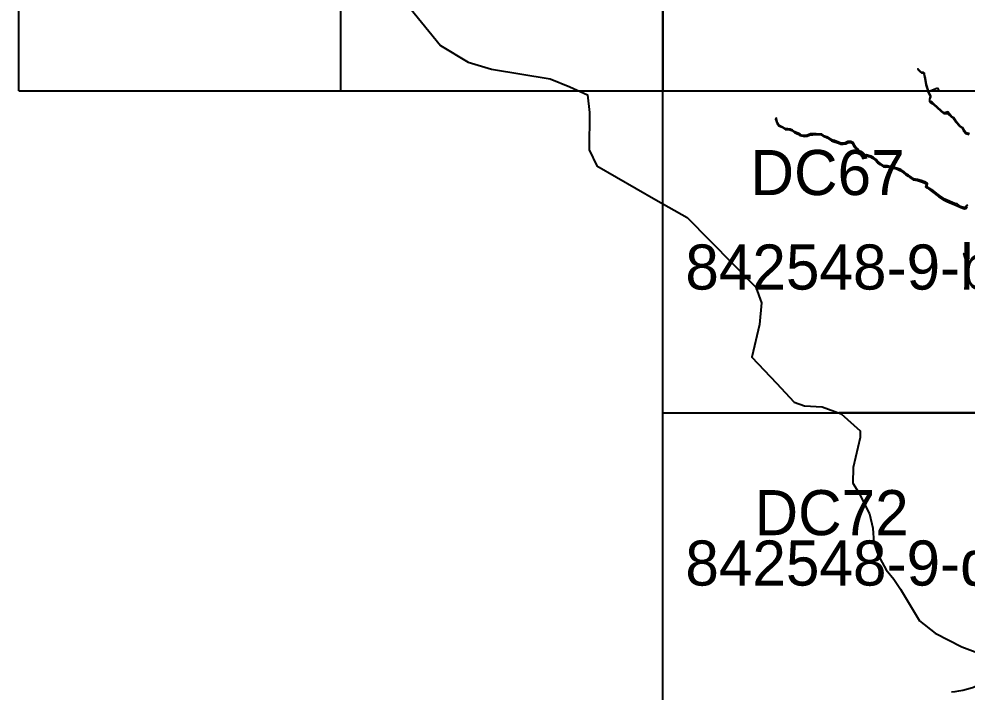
# Model space of a CAD drawing. Extents: x 548357 to 553070, y 1834500 to 1842500.
# Drawn here: x 549500 to 550972, y 1839067 to 1840112 of the extents above; entities that cross this region are included whole.
import ezdxf

# ---------------------------------------------------------------- set-up
doc = ezdxf.new("R2010")
doc.units = 0
for name, color, linetype in [('Level 10', 7, 'Continuous'), ('Level 2', 7, 'Continuous'), ('Level 30', 7, 'Continuous'), ('Level 52', 7, 'Continuous'), ('Level 55', 7, 'Continuous'), ('Level 61', 7, 'Continuous'), ('Level 62', 7, 'Continuous'), ('Level 8', 7, 'Continuous')]:
    doc.layers.add(name, color=color, linetype=linetype)

msp = doc.modelspace()

# ---------------------------------------------------------------- linework, layer by layer
at = {"layer": 'Level 10'}
for points in [[(550976.1, 1839933.3), (550970.9, 1839935), (550968.2, 1839938.1), (550965, 1839943.1), (550960.6, 1839946.3), (550955.3, 1839952.3), (550954.8, 1839953.6), (550951.6, 1839958), (550948.5, 1839959.6), (550942.2, 1839967.2), (550937.6, 1839966.1), (550935.8, 1839966.2), (550932.8, 1839968.8), (550925.9, 1839975.3), (550921.8, 1839978.8), (550918.4, 1839981.8), (550915.9, 1839983.3), (550914.7, 1839984.6), (550914.5, 1839987.2), (550915.9, 1839990.8), (550915.8, 1839992), (550912.5, 1839999.2), (550912.2, 1840000), (550909.1, 1840009.9), (550907.5, 1840019.5), (550906.2, 1840024.6), (550906.1, 1840026.2), (550906, 1840027.4), (550904.7, 1840028.4), (550901.9, 1840028.6), (550900.2, 1840030.1), (550895.7, 1840034.1), (550896.4, 1840032.8), (550899.7, 1840029.3), (550901.3, 1840027.7), (550904, 1840027.6), (550905.1, 1840026.6), (550905.4, 1840024.4), (550906.5, 1840019.3), (550908.1, 1840009.5), (550911.1, 1840000), (550911.6, 1839998.5), (550915.1, 1839991.4), (550913.8, 1839987.3), (550913.9, 1839984.1), (550915.5, 1839982), (550918.1, 1839980.6), (550921, 1839977.9), (550924.9, 1839974.5), (550932, 1839967.7), (550936, 1839964.7), (550937.9, 1839965), (550941.8, 1839964.9), (550948.2, 1839959.1), (550951.4, 1839957.2), (550953.7, 1839953.4), (550954.4, 1839952), (550959.9, 1839945.7), (550963.9, 1839943.1), (550966.8, 1839937.9), (550970.4, 1839933.9), (550975.3, 1839932.3)], [(550973.5, 1839822.7), (550971.2, 1839821.6), (550969.8, 1839819.3), (550967.4, 1839819.1), (550962, 1839820.7), (550957, 1839824.4), (550953.1, 1839825.3), (550941.2, 1839830.1), (550937.8, 1839831.9), (550929.4, 1839837.3), (550920.7, 1839844.4), (550909.9, 1839851.1), (550910.9, 1839856), (550906.5, 1839858.7), (550900.9, 1839860.7), (550895.2, 1839862.3), (550889.4, 1839863.2), (550886.6, 1839865.4), (550881.5, 1839869.1), (550877.8, 1839871), (550874.7, 1839874.3), (550869.4, 1839878), (550863.2, 1839880.2), (550855.6, 1839882.2), (550848.6, 1839883.7), (550845.3, 1839883.6), (550842.9, 1839883.7), (550838, 1839887.4), (550833.4, 1839890.6), (550830.9, 1839893.2), (550826.9, 1839896.7), (550823.1, 1839898.8), (550815.7, 1839900.7), (550813.1, 1839900.3), (550811.5, 1839901.1), (550804.8, 1839907), (550801.7, 1839910.6), (550799.7, 1839912.6), (550798.2, 1839914.5), (550795.9, 1839919.2), (550792, 1839921.4), (550787, 1839921.3), (550783.2, 1839919.3), (550779.2, 1839918.6), (550776.6, 1839918.8), (550771.5, 1839920.9), (550766.6, 1839922.8), (550762.4, 1839924.2), (550759.7, 1839925.7), (550756.9, 1839927.3), (550755.9, 1839928.2), (550750.8, 1839929.8), (550746.7, 1839932.6), (550738.1, 1839933.5), (550732.7, 1839933.3), (550728.9, 1839933.2), (550723.8, 1839931.3), (550720.1, 1839930.6), (550715.2, 1839931.2), (550712.9, 1839932.5), (550710, 1839934.1), (550704.8, 1839936.3), (550701.4, 1839938.7), (550697.5, 1839940.7), (550694.1, 1839941), (550691.3, 1839940.9), (550689.5, 1839941.4), (550684.7, 1839944.3), (550680.3, 1839946.4), (550678.1, 1839950.3), (550676.6, 1839956.5), (550676.3, 1839957.7), (550675.3, 1839956.9), (550674.9, 1839955.8), (550677.4, 1839949.3), (550679.9, 1839945.7), (550684.4, 1839943.6), (550687.8, 1839941.5), (550689.3, 1839940.4), (550691.1, 1839939.6), (550694.3, 1839939.9), (550697.2, 1839939.5), (550700.3, 1839938.4), (550704.2, 1839935.1), (550709.3, 1839932.7), (550712.8, 1839930.6), (550715.1, 1839930), (550719.9, 1839929), (550723.8, 1839929.8), (550729.2, 1839931.6), (550732.9, 1839931.8), (550737.7, 1839932.2), (550741.1, 1839932.3), (550746.4, 1839931.6), (550750.3, 1839928.9), (550755.2, 1839927), (550758.7, 1839924.7), (550761.7, 1839922.2), (550765.9, 1839921), (550771, 1839919.2), (550776.1, 1839917.3), (550779.7, 1839917.2), (550783.8, 1839917.9), (550788.1, 1839919.9), (550791.3, 1839919.7), (550794.1, 1839918.6), (550796.6, 1839914.2), (550798.4, 1839911.7), (550800.8, 1839909.7), (550803.4, 1839906.7), (550804.1, 1839906.2), (550808.5, 1839901.5), (550809.9, 1839899.4), (550812.6, 1839898.1), (550815.3, 1839898.6), (550821.6, 1839897.4), (550825.6, 1839895.7), (550829.2, 1839892.9), (550833, 1839888.1), (550837.1, 1839885.7), (550842.4, 1839881.8), (550845.3, 1839881.6), (550848.1, 1839881.8), (550855.4, 1839880.7), (550862.6, 1839878.8), (550869.1, 1839875.9), (550873.7, 1839872.9), (550876.9, 1839870.1), (550880.6, 1839867.8), (550885.5, 1839864), (550888.8, 1839861.7), (550895.1, 1839860.7), (550900, 1839859.3), (550905.9, 1839857.2), (550908.9, 1839855.6), (550908.3, 1839851.7), (550907.9, 1839851), (550910.1, 1839849.3), (550918.9, 1839842.8), (550919.2, 1839842.6), (550928.1, 1839835.9), (550936.8, 1839830.1), (550940.6, 1839828.4), (550945.5, 1839826.2), (550952.3, 1839823.5), (550958, 1839821), (550962.5, 1839818.7), (550965, 1839817.7), (550968.4, 1839816.6), (550971.2, 1839817.9), (550972.6, 1839820.4)], [(550972.6, 1839730.1), (550970.6, 1839737.4), (550967.4, 1839747.3), (550971.8, 1839747.2), (550975.1, 1839739.2)]]:
    msp.add_lwpolyline(points, dxfattribs=at)
at = {"layer": 'Level 2'}
for points in [[(550900.2, 1840030.1), (550895.7, 1840034.1), (550896.4, 1840032.8), (550899.7, 1840029.3), (550901.3, 1840027.7), (550904, 1840027.6), (550905.1, 1840026.6), (550905.4, 1840024.4), (550906.5, 1840019.3), (550908.1, 1840009.5), (550911.1, 1840000), (550911.6, 1839998.5), (550915.1, 1839991.4), (550913.8, 1839987.3), (550913.9, 1839984.1), (550915.5, 1839982), (550918.1, 1839980.6), (550921, 1839977.9), (550924.9, 1839974.5), (550932, 1839967.7), (550936, 1839964.7), (550937.9, 1839965), (550941.8, 1839964.9), (550948.2, 1839959.1), (550951.4, 1839957.2), (550953.7, 1839953.4), (550954.4, 1839952), (550959.9, 1839945.7), (550963.9, 1839943.1), (550966.8, 1839937.9), (550970.4, 1839933.9), (550975.3, 1839932.3)], [(550976.1, 1839933.3), (550970.9, 1839935), (550968.2, 1839938.1), (550965, 1839943.1), (550960.6, 1839946.3), (550955.3, 1839952.3), (550954.8, 1839953.6), (550951.6, 1839958), (550948.5, 1839959.6), (550942.2, 1839967.2), (550937.6, 1839966.1), (550935.8, 1839966.2), (550932.8, 1839968.8), (550925.9, 1839975.3), (550921.8, 1839978.8), (550918.4, 1839981.8), (550915.9, 1839983.3), (550914.7, 1839984.6), (550914.5, 1839987.2), (550915.9, 1839990.8), (550915.8, 1839992), (550912.5, 1839999.2), (550912.2, 1840000), (550909.1, 1840009.9), (550907.5, 1840019.5), (550906.2, 1840024.6), (550906.1, 1840026.2), (550906, 1840027.4), (550904.7, 1840028.4), (550901.9, 1840028.6), (550900.2, 1840030.1)], [(550838, 1839887.4), (550833.4, 1839890.6), (550830.9, 1839893.2), (550826.9, 1839896.7), (550823.1, 1839898.8), (550815.7, 1839900.7), (550813.1, 1839900.3), (550811.5, 1839901.1), (550804.8, 1839907), (550801.7, 1839910.6), (550799.7, 1839912.6), (550798.2, 1839914.5), (550795.9, 1839919.2), (550792, 1839921.4), (550787, 1839921.3), (550783.2, 1839919.3), (550779.2, 1839918.6), (550776.6, 1839918.8), (550771.5, 1839920.9), (550766.6, 1839922.8), (550762.4, 1839924.2), (550759.7, 1839925.7), (550756.9, 1839927.3), (550755.9, 1839928.2), (550750.8, 1839929.8), (550746.7, 1839932.6), (550738.1, 1839933.5), (550732.7, 1839933.3), (550728.9, 1839933.2), (550723.8, 1839931.3), (550720.1, 1839930.6), (550715.2, 1839931.2), (550712.9, 1839932.5), (550710, 1839934.1), (550704.8, 1839936.3), (550701.4, 1839938.7), (550697.5, 1839940.7), (550694.1, 1839941), (550691.3, 1839940.9), (550689.5, 1839941.4), (550684.7, 1839944.3), (550680.3, 1839946.4), (550678.1, 1839950.3), (550676.6, 1839956.5), (550676.3, 1839957.7), (550675.3, 1839956.9), (550674.9, 1839955.8), (550677.4, 1839949.3), (550679.9, 1839945.7), (550684.4, 1839943.6), (550687.8, 1839941.5), (550689.3, 1839940.4), (550691.1, 1839939.6), (550694.3, 1839939.9), (550697.2, 1839939.5), (550700.3, 1839938.4), (550704.2, 1839935.1), (550709.3, 1839932.7), (550712.8, 1839930.6), (550715.1, 1839930), (550719.9, 1839929), (550723.8, 1839929.8), (550729.2, 1839931.6), (550732.9, 1839931.8), (550737.7, 1839932.2), (550741.1, 1839932.3), (550746.4, 1839931.6), (550750.3, 1839928.9), (550755.2, 1839927), (550758.7, 1839924.7), (550761.7, 1839922.2), (550765.9, 1839921), (550771, 1839919.2), (550776.1, 1839917.3), (550779.7, 1839917.2), (550783.8, 1839917.9), (550788.1, 1839919.9), (550791.3, 1839919.7), (550794.1, 1839918.6), (550796.6, 1839914.2), (550798.4, 1839911.7), (550800.8, 1839909.7), (550803.4, 1839906.7), (550804.1, 1839906.2), (550808.5, 1839901.5), (550809.9, 1839899.4), (550812.6, 1839898.1), (550815.3, 1839898.6), (550821.6, 1839897.4), (550825.6, 1839895.7), (550829.2, 1839892.9), (550833, 1839888.1), (550837.1, 1839885.7), (550842.4, 1839881.8), (550845.3, 1839881.6), (550848.1, 1839881.8), (550855.4, 1839880.7)], [(550973.5, 1839822.7), (550971.2, 1839821.6), (550969.8, 1839819.3), (550967.4, 1839819.1), (550962, 1839820.7), (550957, 1839824.4), (550953.1, 1839825.3), (550941.2, 1839830.1), (550937.8, 1839831.9), (550929.4, 1839837.3), (550920.7, 1839844.4), (550909.9, 1839851.1), (550910.9, 1839856), (550906.5, 1839858.7), (550900.9, 1839860.7), (550895.2, 1839862.3), (550889.4, 1839863.2), (550886.6, 1839865.4), (550881.5, 1839869.1), (550877.8, 1839871), (550874.7, 1839874.3), (550869.4, 1839878), (550863.2, 1839880.2), (550855.6, 1839882.2), (550848.6, 1839883.7), (550845.3, 1839883.6), (550842.9, 1839883.7), (550838, 1839887.4)], [(550855.4, 1839880.7), (550862.6, 1839878.8), (550869.1, 1839875.9), (550873.7, 1839872.9), (550876.9, 1839870.1), (550880.6, 1839867.8), (550885.5, 1839864), (550888.8, 1839861.7), (550895.1, 1839860.7), (550900, 1839859.3), (550905.9, 1839857.2), (550908.9, 1839855.6), (550908.3, 1839851.7), (550907.9, 1839851), (550910.1, 1839849.3), (550918.9, 1839842.8), (550919.2, 1839842.6), (550928.1, 1839835.9), (550936.8, 1839830.1), (550940.6, 1839828.4), (550945.5, 1839826.2), (550952.3, 1839823.5), (550958, 1839821), (550962.5, 1839818.7), (550965, 1839817.7), (550968.4, 1839816.6), (550971.2, 1839817.9), (550972.6, 1839820.4)]]:
    msp.add_lwpolyline(points, dxfattribs=at)
at = {"layer": 'Level 30'}
msp.add_arc((550935.8, 1839202.5), 136.2, 275.1062, 314.809, dxfattribs=at)
at = {"layer": 'Level 52'}
for p, q in [((550895.9, 1840000), (550911.1, 1840000)), ((550911.1, 1840000), (550912.2, 1840000)), ((550912.2, 1840000), (550912.5, 1839999.2)), ((550912.5, 1839999.2), (550926.2, 1840004.7)), ((550926.2, 1840004.7), (550928.6, 1840000)), ((550928.6, 1840000), (550972.7, 1840000)), ((551000, 1839500), (550773.2, 1839500))]:
    msp.add_line(p, q, dxfattribs=at)
for points in [[(550500, 1840458.1), (550500, 1840000)], [(550500, 1840000), (550895.9, 1840000)], [(550773.2, 1839500), (550774.8, 1839499.4)]]:
    msp.add_lwpolyline(points, dxfattribs=at)
at = {"layer": 'Level 61'}
for p, q in [((549500, 1840000), (549500, 1842500)), ((550000, 1840000), (550000, 1842500)), ((550500, 1839000), (550500, 1842000)), ((549500, 1840000), (553000, 1840000)), ((550500, 1839500), (553000, 1839500))]:
    msp.add_line(p, q, dxfattribs=at)
at = {"layer": 'Level 8'}
for points in [[(550107.2, 1840128.7), (550154.6, 1840070.3), (550197.5, 1840044.6), (550233.9, 1840033.9), (550325.1, 1840018.7), (550355.6, 1840006.3), (550383, 1839993.9), (550385.9, 1839966.3), (550385.5, 1839908.2), (550397.6, 1839883.6), (550489, 1839831), (550537.8, 1839803.2)], [(550537.8, 1839803.2), (550644.1, 1839695.4), (550653.1, 1839670.8), (550649.9, 1839637.2), (550638.2, 1839586.7), (550676.3, 1839546.3), (550704, 1839516.5), (550719.6, 1839511.2), (550747.5, 1839509.3), (550777, 1839498.6), (550806.5, 1839472.3), (550806.4, 1839461.8), (550795.2, 1839415.3), (550795, 1839390.9), (550803.6, 1839376.9), (550820.8, 1839343.6), (550825.9, 1839320.9), (550827.5, 1839298.3), (550834.4, 1839279), (550846.4, 1839256.3), (550858.6, 1839242.2), (550868.9, 1839226.5), (550898.2, 1839177.4), (550922.5, 1839158.1), (550964.2, 1839136.9), (550997.3, 1839124.5)]]:
    msp.add_lwpolyline(points, dxfattribs=at)

# ---------------------------------------------------------------- texts
at = {"layer": 'Level 55'}
for s, p in [('842548-9-b', (550534.8, 1839691.5)), ('842548-9-d', (550534.8, 1839232))]:
    msp.add_text(s, height=70, dxfattribs=at).set_placement(p)
at = {"layer": 'Level 62'}
for s, p in [('DC67', (550636, 1839838.2)), ('DC72', (550642.3, 1839310.2))]:
    msp.add_text(s, height=70, dxfattribs=at).set_placement(p)

doc.saveas('drawing.dxf')
